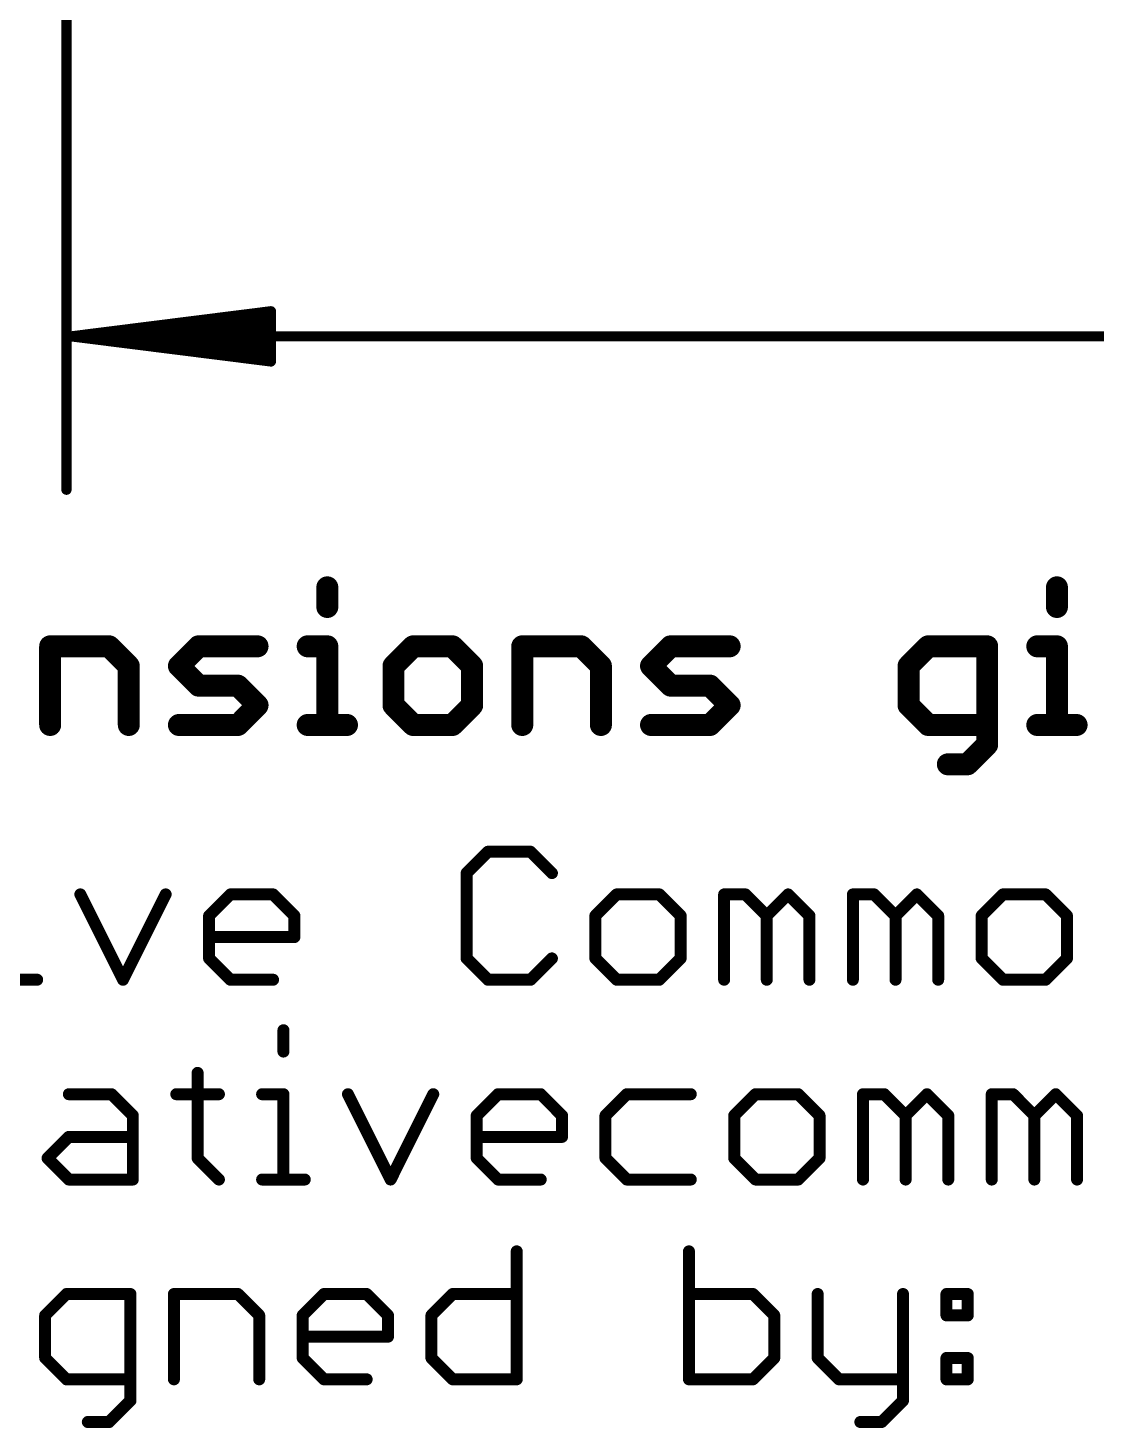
# Model space of a CAD drawing. Extents: x -38 to 69, y -24 to 44.
# Drawn here: x -0.49 to 13.09, y -24.04 to -6.24 of the extents above; entities that cross this region are included whole.
import ezdxf

# ---------------------------------------------------------------- set-up
doc = ezdxf.new("R2010")
doc.units = 0
doc.layers.add('47', color=253, linetype='CONTINUOUS')
doc.layers.add('51', color=53, linetype='CONTINUOUS')

msp = doc.modelspace()

# ---------------------------------------------------------------- linework, layer by layer
at = {"layer": '47'}
for points, const_width in [([(0, 0), (0, -12.11)], 0.13), ([(0.065, -10.16), (2.6, -9.8408)], 0.13), ([(2.6, -9.8408), (2.6, -10.4792)], 0.13), ([(0.065, -10.16), (2.6, -9.9)], 0.13), ([(0.065, -10.16), (2.6, -10.03)], 0.13), ([(0.065, -10.16), (34.225, -10.16)], 0.13), ([(2.6, -10.4792), (0.065, -10.16)], 0.13), ([(2.6, -10.29), (0.065, -10.16)], 0.13), ([(2.6, -10.42), (0.065, -10.16)], 0.13), ([(3.3169, -13.3504), (3.3169, -13.6004)], 0.2794), ([(12.5941, -13.3504), (12.5941, -13.6004)], 0.2794), ([(-0.2074, -15.1003), (-0.2074, -14.1004)], 0.2794), ([(-0.2074, -14.1004), (0.5425, -14.1004)], 0.2794), ([(0.5425, -14.1004), (0.7925, -14.3504)], 0.2794), ([(1.4298, -14.3504), (1.6797, -14.1004)], 0.2794), ([(1.6797, -14.1004), (2.4297, -14.1004)], 0.2794), ([(3.0669, -14.1004), (3.3169, -14.1004)], 0.2794), ([(3.3169, -14.1004), (3.3169, -15.1003)], 0.2794), ([(4.4083, -14.1004), (4.1584, -14.3504)], 0.2794), ([(4.9083, -14.1004), (4.4083, -14.1004)], 0.2794), ([(5.1583, -14.3504), (4.9083, -14.1004)], 0.2794), ([(5.7955, -15.1003), (5.7955, -14.1004)], 0.2794), ([(5.7955, -14.1004), (6.5455, -14.1004)], 0.2794), ([(6.5455, -14.1004), (6.7954, -14.3504)], 0.2794), ([(7.4327, -14.3504), (7.6826, -14.1004)], 0.2794), ([(7.6826, -14.1004), (8.4326, -14.1004)], 0.2794), ([(10.957, -14.1004), (10.707, -14.3504)], 0.2794), ([(11.7069, -14.1004), (10.957, -14.1004)], 0.2794), ([(11.7069, -15.3503), (11.7069, -14.1004)], 0.2794), ([(12.3441, -14.1004), (12.5941, -14.1004)], 0.2794), ([(12.5941, -14.1004), (12.5941, -15.1003)], 0.2794), ([(0.7925, -14.3504), (0.7925, -15.1003)], 0.2794), ([(1.6797, -14.6003), (1.4298, -14.3504)], 0.2794), ([(4.1584, -14.3504), (4.1584, -14.8503)], 0.2794), ([(5.1583, -14.8503), (5.1583, -14.3504)], 0.2794), ([(6.7954, -14.3504), (6.7954, -15.1003)], 0.2794), ([(7.6826, -14.6003), (7.4327, -14.3504)], 0.2794), ([(10.707, -14.3504), (10.707, -14.8503)], 0.2794), ([(2.1797, -14.6003), (1.6797, -14.6003)], 0.2794), ([(2.4297, -14.8503), (2.1797, -14.6003)], 0.2794), ([(8.1826, -14.6003), (7.6826, -14.6003)], 0.2794), ([(8.4326, -14.8503), (8.1826, -14.6003)], 0.2794), ([(2.1797, -15.1003), (2.4297, -14.8503)], 0.2794), ([(4.1584, -14.8503), (4.4083, -15.1003)], 0.2794), ([(4.9083, -15.1003), (5.1583, -14.8503)], 0.2794), ([(8.1826, -15.1003), (8.4326, -14.8503)], 0.2794), ([(10.707, -14.8503), (10.957, -15.1003)], 0.2794), ([(1.4298, -15.1003), (2.1797, -15.1003)], 0.2794), ([(3.0669, -15.1003), (3.5669, -15.1003)], 0.2794), ([(4.4083, -15.1003), (4.9083, -15.1003)], 0.2794), ([(7.4327, -15.1003), (8.1826, -15.1003)], 0.2794), ([(10.957, -15.1003), (11.7069, -15.1003)], 0.2794), ([(12.3441, -15.1003), (12.8441, -15.1003)], 0.2794), ([(11.4569, -15.6003), (11.7069, -15.3503)], 0.2794), ([(11.2069, -15.6003), (11.4569, -15.6003)], 0.2794)]:
    msp.add_lwpolyline(points, dxfattribs=dict(at, const_width=const_width))
for points, const_width in [([(2.6325, -9.8408, 1), (2.5675, -9.8408)], 0.065), ([(2.6041, -9.873, 1), (2.5959, -9.8085)], 0.065), ([(2.6033, -9.9323, 1), (2.5967, -9.8677)], 0.065), ([(2.6017, -10.0625, 1), (2.5983, -9.9975)], 0.065), ([(0.065, -10.1275, 1), (0.065, -10.1925)], 0.065), ([(0.0691, -10.1278, 1), (0.0609, -10.1922)], 0.065), ([(0.0633, -10.1275, 1), (0.0667, -10.1925)], 0.065), ([(0.0667, -10.1275, 1), (0.0633, -10.1925)], 0.065), ([(0.0683, -10.1277, 1), (0.0617, -10.1923)], 0.065), ([(0.0617, -10.1277, 1), (0.0683, -10.1923)], 0.065), ([(0.0609, -10.1278, 1), (0.0691, -10.1922)], 0.065), ([(2.5983, -10.3225, 1), (2.6017, -10.2575)], 0.065), ([(2.5675, -10.4792, 1), (2.6325, -10.4792)], 0.065), ([(2.5959, -10.5115, 1), (2.6041, -10.447)], 0.065), ([(2.5967, -10.4523, 1), (2.6033, -10.3877)], 0.065), ([(-0.0325, -12.11, 1), (0.0325, -12.11)], 0.065), ([(3.3867, -13.3504, 1), (3.247, -13.3504)], 0.1397), ([(12.664, -13.3504, 1), (12.5243, -13.3504)], 0.1397), ([(3.247, -13.6004, 1), (3.3867, -13.6004)], 0.1397), ([(12.5243, -13.6004, 1), (12.664, -13.6004)], 0.1397), ([(-0.2074, -14.0305, 1), (-0.2074, -14.1702)], 0.1397), ([(-0.1375, -14.1004, 1), (-0.2772, -14.1004)], 0.1397), ([(0.5919, -14.051, 1), (0.4932, -14.1498)], 0.1397), ([(0.5425, -14.1702, 1), (0.5425, -14.0305)], 0.1397), ([(1.6797, -14.0305, 1), (1.6797, -14.1702)], 0.1397), ([(1.7291, -14.1498, 1), (1.6303, -14.051)], 0.1397), ([(2.4297, -14.1702, 1), (2.4297, -14.0305)], 0.1397), ([(3.0669, -14.0305, 1), (3.0669, -14.1702)], 0.1397), ([(3.3867, -14.1004, 1), (3.247, -14.1004)], 0.1397), ([(3.3169, -14.1702, 1), (3.3169, -14.0305)], 0.1397), ([(4.4083, -14.0305, 1), (4.4083, -14.1702)], 0.1397), ([(4.4577, -14.1498, 1), (4.3589, -14.051)], 0.1397), ([(4.9577, -14.051, 1), (4.8589, -14.1498)], 0.1397), ([(4.9083, -14.1702, 1), (4.9083, -14.0305)], 0.1397), ([(5.7955, -14.0305, 1), (5.7955, -14.1702)], 0.1397), ([(5.8654, -14.1004, 1), (5.7257, -14.1004)], 0.1397), ([(6.5948, -14.051, 1), (6.4961, -14.1498)], 0.1397), ([(6.5455, -14.1702, 1), (6.5455, -14.0305)], 0.1397), ([(7.6826, -14.0305, 1), (7.6826, -14.1702)], 0.1397), ([(7.732, -14.1498, 1), (7.6333, -14.051)], 0.1397), ([(8.4326, -14.1702, 1), (8.4326, -14.0305)], 0.1397), ([(10.957, -14.0305, 1), (10.957, -14.1702)], 0.1397), ([(11.0064, -14.1498, 1), (10.9076, -14.051)], 0.1397), ([(11.7768, -14.1004, 1), (11.6371, -14.1004)], 0.1397), ([(11.7069, -14.1702, 1), (11.7069, -14.0305)], 0.1397), ([(12.3441, -14.0305, 1), (12.3441, -14.1702)], 0.1397), ([(12.664, -14.1004, 1), (12.5243, -14.1004)], 0.1397), ([(12.5941, -14.1702, 1), (12.5941, -14.0305)], 0.1397), ([(0.8624, -14.3504, 1), (0.7227, -14.3504)], 0.1397), ([(0.7431, -14.3998, 1), (0.8419, -14.301)], 0.1397), ([(1.4792, -14.301, 1), (1.3804, -14.3998)], 0.1397), ([(1.3804, -14.301, 1), (1.4792, -14.3998)], 0.1397), ([(4.2282, -14.3504, 1), (4.0885, -14.3504)], 0.1397), ([(4.109, -14.301, 1), (4.2077, -14.3998)], 0.1397), ([(5.2281, -14.3504, 1), (5.0884, -14.3504)], 0.1397), ([(5.1089, -14.3998, 1), (5.2077, -14.301)], 0.1397), ([(6.8653, -14.3504, 1), (6.7256, -14.3504)], 0.1397), ([(6.746, -14.3998, 1), (6.8448, -14.301)], 0.1397), ([(7.4821, -14.301, 1), (7.3833, -14.3998)], 0.1397), ([(7.3833, -14.301, 1), (7.4821, -14.3998)], 0.1397), ([(10.7768, -14.3504, 1), (10.6371, -14.3504)], 0.1397), ([(10.6576, -14.301, 1), (10.7564, -14.3998)], 0.1397), ([(1.6797, -14.5305, 1), (1.6797, -14.6702)], 0.1397), ([(1.6303, -14.6497, 1), (1.7291, -14.5509)], 0.1397), ([(2.2291, -14.5509, 1), (2.1303, -14.6497)], 0.1397), ([(2.1797, -14.6702, 1), (2.1797, -14.5305)], 0.1397), ([(7.6826, -14.5305, 1), (7.6826, -14.6702)], 0.1397), ([(7.6333, -14.6497, 1), (7.732, -14.5509)], 0.1397), ([(8.232, -14.5509, 1), (8.1332, -14.6497)], 0.1397), ([(8.1826, -14.6702, 1), (8.1826, -14.5305)], 0.1397), ([(2.3803, -14.8997, 1), (2.4791, -14.8009)], 0.1397), ([(2.4791, -14.8997, 1), (2.3803, -14.8009)], 0.1397), ([(4.2077, -14.8009, 1), (4.109, -14.8997)], 0.1397), ([(5.2077, -14.8997, 1), (5.1089, -14.8009)], 0.1397), ([(8.3832, -14.8997, 1), (8.482, -14.8009)], 0.1397), ([(8.482, -14.8997, 1), (8.3832, -14.8009)], 0.1397), ([(10.7564, -14.8009, 1), (10.6576, -14.8997)], 0.1397), ([(4.0885, -14.8503, 1), (4.2282, -14.8503)], 0.1397), ([(5.0884, -14.8503, 1), (5.2281, -14.8503)], 0.1397), ([(10.6371, -14.8503, 1), (10.7768, -14.8503)], 0.1397), ([(-0.2772, -15.1003, 1), (-0.1375, -15.1003)], 0.1397), ([(0.7227, -15.1003, 1), (0.8624, -15.1003)], 0.1397), ([(1.4298, -15.0305, 1), (1.4298, -15.1702)], 0.1397), ([(2.1303, -15.0509, 1), (2.2291, -15.1497)], 0.1397), ([(2.1797, -15.1702, 1), (2.1797, -15.0305)], 0.1397), ([(3.0669, -15.0305, 1), (3.0669, -15.1702)], 0.1397), ([(3.247, -15.1003, 1), (3.3867, -15.1003)], 0.1397), ([(3.5669, -15.1702, 1), (3.5669, -15.0305)], 0.1397), ([(4.4083, -15.0305, 1), (4.4083, -15.1702)], 0.1397), ([(4.3589, -15.1497, 1), (4.4577, -15.0509)], 0.1397), ([(4.8589, -15.0509, 1), (4.9577, -15.1497)], 0.1397), ([(4.9083, -15.1702, 1), (4.9083, -15.0305)], 0.1397), ([(5.7257, -15.1003, 1), (5.8654, -15.1003)], 0.1397), ([(6.7256, -15.1003, 1), (6.8653, -15.1003)], 0.1397), ([(7.4327, -15.0305, 1), (7.4327, -15.1702)], 0.1397), ([(8.1332, -15.0509, 1), (8.232, -15.1497)], 0.1397), ([(8.1826, -15.1702, 1), (8.1826, -15.0305)], 0.1397), ([(10.957, -15.0305, 1), (10.957, -15.1702)], 0.1397), ([(10.9076, -15.1497, 1), (11.0064, -15.0509)], 0.1397), ([(11.7069, -15.1702, 1), (11.7069, -15.0305)], 0.1397), ([(12.3441, -15.0305, 1), (12.3441, -15.1702)], 0.1397), ([(12.5243, -15.1003, 1), (12.664, -15.1003)], 0.1397), ([(12.8441, -15.1702, 1), (12.8441, -15.0305)], 0.1397), ([(11.6371, -15.3503, 1), (11.7768, -15.3503)], 0.1397), ([(11.7563, -15.3997, 1), (11.6575, -15.3009)], 0.1397), ([(11.2069, -15.5304, 1), (11.2069, -15.6701)], 0.1397), ([(11.4075, -15.5509, 1), (11.5063, -15.6497)], 0.1397), ([(11.4569, -15.6701, 1), (11.4569, -15.5304)], 0.1397)]:
    msp.add_lwpolyline(points, format="xyb", dxfattribs=dict(at, const_width=const_width))
at = {"layer": '51', "const_width": 0.1524}
for points in [[(5.3591, -16.7118), (5.088, -16.983)], [(5.9015, -16.7118), (5.3591, -16.7118)], [(6.1726, -16.983), (5.9015, -16.7118)], [(5.088, -16.983), (5.088, -18.0676)], [(0.1765, -17.2541), (0.7188, -18.3388)], [(0.7188, -18.3388), (1.2612, -17.2541)], [(1.8137, -17.5253), (2.0848, -17.2541)], [(2.0848, -17.2541), (2.6272, -17.2541)], [(2.6272, -17.2541), (2.8983, -17.5253)], [(6.9963, -17.2541), (6.7251, -17.5253)], [(7.5386, -17.2541), (6.9963, -17.2541)], [(7.8098, -17.5253), (7.5386, -17.2541)], [(8.3623, -18.3388), (8.3623, -17.2541)], [(8.3623, -17.2541), (8.6335, -17.2541)], [(8.6335, -17.2541), (8.9046, -17.5253)], [(8.9046, -17.5253), (9.1758, -17.2541)], [(9.1758, -17.2541), (9.447, -17.5253)], [(9.9995, -18.3388), (9.9995, -17.2541)], [(9.9995, -17.2541), (10.2706, -17.2541)], [(10.2706, -17.2541), (10.5418, -17.5253)], [(10.5418, -17.5253), (10.8129, -17.2541)], [(10.8129, -17.2541), (11.0841, -17.5253)], [(11.9078, -17.2541), (11.6366, -17.5253)], [(12.4501, -17.2541), (11.9078, -17.2541)], [(12.7213, -17.5253), (12.4501, -17.2541)], [(1.8137, -18.0676), (1.8137, -17.5253)], [(2.8983, -17.5253), (2.8983, -17.7965)], [(6.7251, -17.5253), (6.7251, -18.0676)], [(7.8098, -18.0676), (7.8098, -17.5253)], [(8.9046, -17.5253), (8.9046, -18.3388)], [(9.447, -17.5253), (9.447, -18.3388)], [(10.5418, -17.5253), (10.5418, -18.3388)], [(11.0841, -17.5253), (11.0841, -18.3388)], [(11.6366, -17.5253), (11.6366, -18.0676)], [(12.7213, -18.0676), (12.7213, -17.5253)], [(2.8983, -17.7965), (1.8137, -17.7965)], [(2.0848, -18.3388), (1.8137, -18.0676)], [(5.088, -18.0676), (5.3591, -18.3388)], [(5.9015, -18.3388), (6.1726, -18.0676)], [(6.7251, -18.0676), (6.9963, -18.3388)], [(7.5386, -18.3388), (7.8098, -18.0676)], [(11.6366, -18.0676), (11.9078, -18.3388)], [(12.4501, -18.3388), (12.7213, -18.0676)], [(-0.9149, -18.3388), (-0.3726, -18.3388)], [(2.6272, -18.3388), (2.0848, -18.3388)], [(5.3591, -18.3388), (5.9015, -18.3388)], [(6.9963, -18.3388), (7.5386, -18.3388)], [(11.9078, -18.3388), (12.4501, -18.3388)], [(2.759, -18.9806), (2.759, -19.2518)], [(1.6675, -19.523), (1.6675, -20.6076)], [(0.0304, -19.7941), (0.5727, -19.7941)], [(0.5727, -19.7941), (0.8439, -20.0653)], [(1.3964, -19.7941), (1.9387, -19.7941)], [(2.4878, -19.7941), (2.759, -19.7941)], [(2.759, -19.7941), (2.759, -20.8788)], [(3.5792, -19.7941), (4.1216, -20.8788)], [(4.1216, -20.8788), (4.6639, -19.7941)], [(5.2164, -20.0653), (5.4876, -19.7941)], [(5.4876, -19.7941), (6.0299, -19.7941)], [(6.0299, -19.7941), (6.301, -20.0653)], [(7.1247, -19.7941), (6.8535, -20.0653)], [(7.9382, -19.7941), (7.1247, -19.7941)], [(8.7619, -19.7941), (8.4907, -20.0653)], [(9.3042, -19.7941), (8.7619, -19.7941)], [(9.5754, -20.0653), (9.3042, -19.7941)], [(10.1279, -20.8788), (10.1279, -19.7941)], [(10.1279, -19.7941), (10.399, -19.7941)], [(10.399, -19.7941), (10.6702, -20.0653)], [(10.6702, -20.0653), (10.9413, -19.7941)], [(10.9413, -19.7941), (11.2125, -20.0653)], [(11.765, -20.8788), (11.765, -19.7941)], [(11.765, -19.7941), (12.0362, -19.7941)], [(12.0362, -19.7941), (12.3073, -20.0653)], [(12.3073, -20.0653), (12.5785, -19.7941)], [(12.5785, -19.7941), (12.8497, -20.0653)], [(0.8439, -20.0653), (0.8439, -20.8788)], [(5.2164, -20.6076), (5.2164, -20.0653)], [(6.301, -20.0653), (6.301, -20.3365)], [(6.8535, -20.0653), (6.8535, -20.6076)], [(8.4907, -20.0653), (8.4907, -20.6076)], [(9.5754, -20.6076), (9.5754, -20.0653)], [(10.6702, -20.0653), (10.6702, -20.8788)], [(11.2125, -20.0653), (11.2125, -20.8788)], [(12.3073, -20.0653), (12.3073, -20.8788)], [(12.8497, -20.0653), (12.8497, -20.8788)], [(-0.2408, -20.6076), (0.0304, -20.3365)], [(0.0304, -20.3365), (0.8439, -20.3365)], [(6.301, -20.3365), (5.2164, -20.3365)], [(0.0304, -20.8788), (-0.2408, -20.6076)], [(1.6675, -20.6076), (1.9387, -20.8788)], [(5.4876, -20.8788), (5.2164, -20.6076)], [(6.8535, -20.6076), (7.1247, -20.8788)], [(8.4907, -20.6076), (8.7619, -20.8788)], [(9.3042, -20.8788), (9.5754, -20.6076)], [(0.8439, -20.8788), (0.0304, -20.8788)], [(2.4878, -20.8788), (3.0301, -20.8788)], [(6.0299, -20.8788), (5.4876, -20.8788)], [(7.1247, -20.8788), (7.9382, -20.8788)], [(8.7619, -20.8788), (9.3042, -20.8788)], [(5.7252, -21.7918), (5.7252, -23.4188)], [(7.9149, -21.7918), (7.9149, -23.4188)], [(0.0003, -22.3341), (-0.2709, -22.6053)], [(0.8138, -22.3341), (0.0003, -22.3341)], [(0.8138, -23.69), (0.8138, -22.3341)], [(1.3663, -23.4188), (1.3663, -22.3341)], [(1.3663, -22.3341), (2.1798, -22.3341)], [(2.1798, -22.3341), (2.4509, -22.6053)], [(3.0034, -22.6053), (3.2746, -22.3341)], [(3.2746, -22.3341), (3.8169, -22.3341)], [(3.8169, -22.3341), (4.0881, -22.6053)], [(4.6406, -22.6053), (4.9117, -22.3341)], [(4.9117, -22.3341), (5.7252, -22.3341)], [(8.7284, -22.3341), (7.9149, -22.3341)], [(8.9995, -22.6053), (8.7284, -22.3341)], [(9.552, -22.3341), (9.552, -23.1476)], [(10.6367, -22.3341), (10.6367, -23.69)], [(11.1892, -22.3341), (11.4604, -22.3341)], [(11.1892, -22.6053), (11.1892, -22.3341)], [(11.4604, -22.3341), (11.4604, -22.6053)], [(-0.2709, -22.6053), (-0.2709, -23.1476)], [(2.4509, -22.6053), (2.4509, -23.4188)], [(3.0034, -23.1476), (3.0034, -22.6053)], [(4.0881, -22.6053), (4.0881, -22.8765)], [(4.6406, -23.1476), (4.6406, -22.6053)], [(8.9995, -23.1476), (8.9995, -22.6053)], [(11.4604, -22.6053), (11.1892, -22.6053)], [(4.0881, -22.8765), (3.0034, -22.8765)], [(-0.2709, -23.1476), (0.0003, -23.4188)], [(3.2746, -23.4188), (3.0034, -23.1476)], [(4.9117, -23.4188), (4.6406, -23.1476)], [(8.7284, -23.4188), (8.9995, -23.1476)], [(9.552, -23.1476), (9.8232, -23.4188)], [(11.1892, -23.1476), (11.4604, -23.1476)], [(11.1892, -23.4188), (11.1892, -23.1476)], [(11.4604, -23.1476), (11.4604, -23.4188)], [(0.0003, -23.4188), (0.8138, -23.4188)], [(3.8169, -23.4188), (3.2746, -23.4188)], [(5.7252, -23.4188), (4.9117, -23.4188)], [(7.9149, -23.4188), (8.7284, -23.4188)], [(9.8232, -23.4188), (10.6367, -23.4188)], [(11.4604, -23.4188), (11.1892, -23.4188)], [(0.5426, -23.9611), (0.8138, -23.69)], [(10.6367, -23.69), (10.3655, -23.9611)], [(0.2714, -23.9611), (0.5426, -23.9611)], [(10.3655, -23.9611), (10.0944, -23.9611)]]:
    msp.add_lwpolyline(points, dxfattribs=at)
at = {"layer": '51', "const_width": 0.0762}
for points in [[(5.3591, -16.6737, 1), (5.3591, -16.7499)], [(5.3861, -16.7388, 1), (5.3322, -16.6849)], [(5.9284, -16.6849, 1), (5.8745, -16.7388)], [(5.9015, -16.7499, 1), (5.9015, -16.6737)], [(5.1261, -16.983, 1), (5.0499, -16.983)], [(5.061, -16.956, 1), (5.1149, -17.0099)], [(6.1457, -17.0099, 1), (6.1996, -16.956)], [(0.2106, -17.2371, 1), (0.1424, -17.2712)], [(1.2952, -17.2712, 1), (1.2271, -17.2371)], [(2.0848, -17.216, 1), (2.0848, -17.2922)], [(2.1118, -17.2811, 1), (2.0579, -17.2272)], [(2.6541, -17.2272, 1), (2.6002, -17.2811)], [(2.6272, -17.2922, 1), (2.6272, -17.216)], [(6.9963, -17.216, 1), (6.9963, -17.2922)], [(7.0232, -17.2811, 1), (6.9694, -17.2272)], [(7.5656, -17.2272, 1), (7.5117, -17.2811)], [(7.5386, -17.2922, 1), (7.5386, -17.216)], [(8.4004, -17.2541, 1), (8.3242, -17.2541)], [(8.3623, -17.216, 1), (8.3623, -17.2922)], [(8.6604, -17.2272, 1), (8.6065, -17.2811)], [(8.6335, -17.2922, 1), (8.6335, -17.216)], [(9.2027, -17.2272, 1), (9.1488, -17.2811)], [(9.2027, -17.2811, 1), (9.1488, -17.2272)], [(10.0376, -17.2541, 1), (9.9614, -17.2541)], [(9.9995, -17.216, 1), (9.9995, -17.2922)], [(10.2976, -17.2272, 1), (10.2437, -17.2811)], [(10.2706, -17.2922, 1), (10.2706, -17.216)], [(10.8399, -17.2272, 1), (10.786, -17.2811)], [(10.8399, -17.2811, 1), (10.786, -17.2272)], [(11.9078, -17.216, 1), (11.9078, -17.2922)], [(11.9347, -17.2811, 1), (11.8808, -17.2272)], [(12.477, -17.2272, 1), (12.4232, -17.2811)], [(12.4501, -17.2922, 1), (12.4501, -17.216)], [(1.8518, -17.5253, 1), (1.7756, -17.5253)], [(1.7867, -17.4984, 1), (1.8406, -17.5522)], [(2.9364, -17.5253, 1), (2.8602, -17.5253)], [(2.8714, -17.5522, 1), (2.9253, -17.4984)], [(6.7632, -17.5253, 1), (6.687, -17.5253)], [(6.6982, -17.4984, 1), (6.7521, -17.5522)], [(7.8479, -17.5253, 1), (7.7717, -17.5253)], [(7.7829, -17.5522, 1), (7.8367, -17.4984)], [(8.9427, -17.5253, 1), (8.8665, -17.5253)], [(8.8777, -17.4984, 1), (8.9316, -17.5522)], [(8.8777, -17.5522, 1), (8.9316, -17.4984)], [(9.4851, -17.5253, 1), (9.4089, -17.5253)], [(9.42, -17.5522, 1), (9.4739, -17.4984)], [(10.5799, -17.5253, 1), (10.5037, -17.5253)], [(10.5148, -17.4984, 1), (10.5687, -17.5522)], [(10.5148, -17.5522, 1), (10.5687, -17.4984)], [(11.1222, -17.5253, 1), (11.046, -17.5253)], [(11.0572, -17.5522, 1), (11.1111, -17.4984)], [(11.6747, -17.5253, 1), (11.5985, -17.5253)], [(11.6097, -17.4984, 1), (11.6635, -17.5522)], [(12.7594, -17.5253, 1), (12.6832, -17.5253)], [(12.6943, -17.5522, 1), (12.7482, -17.4984)], [(1.8137, -17.7584, 1), (1.8137, -17.8346)], [(2.8602, -17.7965, 1), (2.9364, -17.7965)], [(2.8983, -17.8346, 1), (2.8983, -17.7584)], [(1.8406, -18.0407, 1), (1.7867, -18.0946)], [(1.7756, -18.0676, 1), (1.8518, -18.0676)], [(5.1149, -18.0407, 1), (5.061, -18.0946)], [(5.0499, -18.0676, 1), (5.1261, -18.0676)], [(6.1996, -18.0946, 1), (6.1457, -18.0407)], [(6.7521, -18.0407, 1), (6.6982, -18.0946)], [(6.687, -18.0676, 1), (6.7632, -18.0676)], [(7.7717, -18.0676, 1), (7.8479, -18.0676)], [(7.8367, -18.0946, 1), (7.7829, -18.0407)], [(11.6635, -18.0407, 1), (11.6097, -18.0946)], [(11.5985, -18.0676, 1), (11.6747, -18.0676)], [(12.6832, -18.0676, 1), (12.7594, -18.0676)], [(12.7482, -18.0946, 1), (12.6943, -18.0407)], [(-0.3726, -18.3769, 1), (-0.3726, -18.3007)], [(0.6848, -18.3218, 1), (0.7529, -18.3558)], [(0.6848, -18.3558, 1), (0.7529, -18.3218)], [(2.0848, -18.3007, 1), (2.0848, -18.3769)], [(2.0579, -18.3657, 1), (2.1118, -18.3119)], [(2.6272, -18.3769, 1), (2.6272, -18.3007)], [(5.3591, -18.3007, 1), (5.3591, -18.3769)], [(5.3322, -18.3657, 1), (5.3861, -18.3119)], [(5.8745, -18.3119, 1), (5.9284, -18.3657)], [(5.9015, -18.3769, 1), (5.9015, -18.3007)], [(6.9963, -18.3007, 1), (6.9963, -18.3769)], [(6.9694, -18.3657, 1), (7.0232, -18.3119)], [(7.5117, -18.3119, 1), (7.5656, -18.3657)], [(7.5386, -18.3769, 1), (7.5386, -18.3007)], [(8.3242, -18.3388, 1), (8.4004, -18.3388)], [(8.8665, -18.3388, 1), (8.9427, -18.3388)], [(9.4089, -18.3388, 1), (9.4851, -18.3388)], [(9.9614, -18.3388, 1), (10.0376, -18.3388)], [(10.5037, -18.3388, 1), (10.5799, -18.3388)], [(11.046, -18.3388, 1), (11.1222, -18.3388)], [(11.9078, -18.3007, 1), (11.9078, -18.3769)], [(11.8808, -18.3657, 1), (11.9347, -18.3119)], [(12.4232, -18.3119, 1), (12.477, -18.3657)], [(12.4501, -18.3769, 1), (12.4501, -18.3007)], [(2.7971, -18.9806, 1), (2.7209, -18.9806)], [(2.7209, -19.2518, 1), (2.7971, -19.2518)], [(1.7056, -19.523, 1), (1.6294, -19.523)], [(0.0304, -19.756, 1), (0.0304, -19.8322)], [(0.5996, -19.7672, 1), (0.5458, -19.8211)], [(0.5727, -19.8322, 1), (0.5727, -19.756)], [(1.3964, -19.756, 1), (1.3964, -19.8322)], [(1.9387, -19.8322, 1), (1.9387, -19.756)], [(2.4878, -19.756, 1), (2.4878, -19.8322)], [(2.7971, -19.7941, 1), (2.7209, -19.7941)], [(2.759, -19.8322, 1), (2.759, -19.756)], [(3.6133, -19.7771, 1), (3.5452, -19.8112)], [(4.698, -19.8112, 1), (4.6298, -19.7771)], [(5.4876, -19.756, 1), (5.4876, -19.8322)], [(5.5145, -19.8211, 1), (5.4606, -19.7672)], [(6.0568, -19.7672, 1), (6.0029, -19.8211)], [(6.0299, -19.8322, 1), (6.0299, -19.756)], [(7.1247, -19.756, 1), (7.1247, -19.8322)], [(7.1516, -19.8211, 1), (7.0978, -19.7672)], [(7.9382, -19.8322, 1), (7.9382, -19.756)], [(8.7619, -19.756, 1), (8.7619, -19.8322)], [(8.7888, -19.8211, 1), (8.7349, -19.7672)], [(9.3311, -19.7672, 1), (9.2773, -19.8211)], [(9.3042, -19.8322, 1), (9.3042, -19.756)], [(10.166, -19.7941, 1), (10.0898, -19.7941)], [(10.1279, -19.756, 1), (10.1279, -19.8322)], [(10.426, -19.7672, 1), (10.3721, -19.8211)], [(10.399, -19.8322, 1), (10.399, -19.756)], [(10.9683, -19.7672, 1), (10.9144, -19.8211)], [(10.9683, -19.8211, 1), (10.9144, -19.7672)], [(11.8031, -19.7941, 1), (11.7269, -19.7941)], [(11.765, -19.756, 1), (11.765, -19.8322)], [(12.0631, -19.7672, 1), (12.0092, -19.8211)], [(12.0362, -19.8322, 1), (12.0362, -19.756)], [(12.6054, -19.7672, 1), (12.5516, -19.8211)], [(12.6054, -19.8211, 1), (12.5516, -19.7672)], [(0.882, -20.0653, 1), (0.8058, -20.0653)], [(0.8169, -20.0922, 1), (0.8708, -20.0384)], [(5.2545, -20.0653, 1), (5.1783, -20.0653)], [(5.1894, -20.0384, 1), (5.2433, -20.0922)], [(6.3391, -20.0653, 1), (6.2629, -20.0653)], [(6.2741, -20.0922, 1), (6.328, -20.0384)], [(6.8916, -20.0653, 1), (6.8154, -20.0653)], [(6.8266, -20.0384, 1), (6.8805, -20.0922)], [(8.5288, -20.0653, 1), (8.4526, -20.0653)], [(8.4638, -20.0384, 1), (8.5176, -20.0922)], [(9.6135, -20.0653, 1), (9.5373, -20.0653)], [(9.5484, -20.0922, 1), (9.6023, -20.0384)], [(10.7083, -20.0653, 1), (10.6321, -20.0653)], [(10.6432, -20.0384, 1), (10.6971, -20.0922)], [(10.6432, -20.0922, 1), (10.6971, -20.0384)], [(11.2506, -20.0653, 1), (11.1744, -20.0653)], [(11.1856, -20.0922, 1), (11.2395, -20.0384)], [(12.3454, -20.0653, 1), (12.2692, -20.0653)], [(12.2804, -20.0384, 1), (12.3343, -20.0922)], [(12.2804, -20.0922, 1), (12.3343, -20.0384)], [(12.8878, -20.0653, 1), (12.8116, -20.0653)], [(12.8227, -20.0922, 1), (12.8766, -20.0384)], [(0.0304, -20.2984, 1), (0.0304, -20.3746)], [(0.0573, -20.3634, 1), (0.0034, -20.3095)], [(0.8439, -20.3746, 1), (0.8439, -20.2984)], [(5.2164, -20.2984, 1), (5.2164, -20.3746)], [(6.301, -20.3746, 1), (6.301, -20.2984)], [(6.2629, -20.3365, 1), (6.3391, -20.3365)], [(-0.2139, -20.5807, 1), (-0.2677, -20.6346)], [(-0.2677, -20.5807, 1), (-0.2139, -20.6346)], [(1.6945, -20.5807, 1), (1.6406, -20.6346)], [(1.6294, -20.6076, 1), (1.7056, -20.6076)], [(5.2433, -20.5807, 1), (5.1894, -20.6346)], [(5.1783, -20.6076, 1), (5.2545, -20.6076)], [(6.8805, -20.5807, 1), (6.8266, -20.6346)], [(6.8154, -20.6076, 1), (6.8916, -20.6076)], [(8.5176, -20.5807, 1), (8.4638, -20.6346)], [(8.4526, -20.6076, 1), (8.5288, -20.6076)], [(9.5373, -20.6076, 1), (9.6135, -20.6076)], [(9.6023, -20.6346, 1), (9.5484, -20.5807)], [(0.0304, -20.8407, 1), (0.0304, -20.9169)], [(0.0034, -20.9057, 1), (0.0573, -20.8519)], [(0.8439, -20.9169, 1), (0.8439, -20.8407)], [(1.9117, -20.9057, 1), (1.9656, -20.8519)], [(2.4878, -20.8407, 1), (2.4878, -20.9169)], [(3.0301, -20.9169, 1), (3.0301, -20.8407)], [(5.4876, -20.8407, 1), (5.4876, -20.9169)], [(5.4606, -20.9057, 1), (5.5145, -20.8519)], [(6.0299, -20.9169, 1), (6.0299, -20.8407)], [(7.1247, -20.8407, 1), (7.1247, -20.9169)], [(7.0978, -20.9057, 1), (7.1516, -20.8519)], [(7.9382, -20.9169, 1), (7.9382, -20.8407)], [(8.7619, -20.8407, 1), (8.7619, -20.9169)], [(8.7349, -20.9057, 1), (8.7888, -20.8519)], [(9.2773, -20.8519, 1), (9.3311, -20.9057)], [(9.3042, -20.9169, 1), (9.3042, -20.8407)], [(0.8058, -20.8788, 1), (0.882, -20.8788)], [(2.7209, -20.8788, 1), (2.7971, -20.8788)], [(4.0875, -20.8618, 1), (4.1556, -20.8958)], [(4.0875, -20.8958, 1), (4.1556, -20.8618)], [(10.0898, -20.8788, 1), (10.166, -20.8788)], [(10.6321, -20.8788, 1), (10.7083, -20.8788)], [(11.1744, -20.8788, 1), (11.2506, -20.8788)], [(11.7269, -20.8788, 1), (11.8031, -20.8788)], [(12.2692, -20.8788, 1), (12.3454, -20.8788)], [(12.8116, -20.8788, 1), (12.8878, -20.8788)], [(5.7633, -21.7918, 1), (5.6871, -21.7918)], [(7.953, -21.7918, 1), (7.8768, -21.7918)], [(0.0003, -22.296, 1), (0.0003, -22.3722)], [(0.0272, -22.3611, 1), (-0.0267, -22.3072)], [(0.8519, -22.3341, 1), (0.7757, -22.3341)], [(0.8138, -22.3722, 1), (0.8138, -22.296)], [(1.4044, -22.3341, 1), (1.3282, -22.3341)], [(1.3663, -22.296, 1), (1.3663, -22.3722)], [(2.2067, -22.3072, 1), (2.1528, -22.3611)], [(2.1798, -22.3722, 1), (2.1798, -22.296)], [(3.2746, -22.296, 1), (3.2746, -22.3722)], [(3.3015, -22.3611, 1), (3.2476, -22.3072)], [(3.8439, -22.3072, 1), (3.79, -22.3611)], [(3.8169, -22.3722, 1), (3.8169, -22.296)], [(4.9117, -22.296, 1), (4.9117, -22.3722)], [(4.9387, -22.3611, 1), (4.8848, -22.3072)], [(5.7252, -22.3722, 1), (5.7252, -22.296)], [(7.9149, -22.296, 1), (7.9149, -22.3722)], [(8.7553, -22.3072, 1), (8.7014, -22.3611)], [(8.7284, -22.3722, 1), (8.7284, -22.296)], [(9.5901, -22.3341, 1), (9.5139, -22.3341)], [(10.6748, -22.3341, 1), (10.5986, -22.3341)], [(11.1892, -22.296, 1), (11.1892, -22.3722)], [(11.2273, -22.3341, 1), (11.1511, -22.3341)], [(11.4985, -22.3341, 1), (11.4223, -22.3341)], [(11.4604, -22.3722, 1), (11.4604, -22.296)], [(-0.2328, -22.6053, 1), (-0.309, -22.6053)], [(-0.2978, -22.5784, 1), (-0.244, -22.6322)], [(2.489, -22.6053, 1), (2.4128, -22.6053)], [(2.424, -22.6322, 1), (2.4779, -22.5784)], [(3.0415, -22.6053, 1), (2.9653, -22.6053)], [(2.9765, -22.5784, 1), (3.0304, -22.6322)], [(4.1262, -22.6053, 1), (4.05, -22.6053)], [(4.0611, -22.6322, 1), (4.115, -22.5784)], [(4.6787, -22.6053, 1), (4.6025, -22.6053)], [(4.6136, -22.5784, 1), (4.6675, -22.6322)], [(9.0376, -22.6053, 1), (8.9614, -22.6053)], [(8.9726, -22.6322, 1), (9.0265, -22.5784)], [(11.1892, -22.5672, 1), (11.1892, -22.6434)], [(11.1511, -22.6053, 1), (11.2273, -22.6053)], [(11.4223, -22.6053, 1), (11.4985, -22.6053)], [(11.4604, -22.6434, 1), (11.4604, -22.5672)], [(3.0034, -22.8384, 1), (3.0034, -22.9146)], [(4.05, -22.8765, 1), (4.1262, -22.8765)], [(4.0881, -22.9146, 1), (4.0881, -22.8384)], [(-0.244, -23.1207, 1), (-0.2978, -23.1746)], [(-0.309, -23.1476, 1), (-0.2328, -23.1476)], [(3.0304, -23.1207, 1), (2.9765, -23.1746)], [(2.9653, -23.1476, 1), (3.0415, -23.1476)], [(4.6675, -23.1207, 1), (4.6136, -23.1746)], [(4.6025, -23.1476, 1), (4.6787, -23.1476)], [(8.9614, -23.1476, 1), (9.0376, -23.1476)], [(9.0265, -23.1746, 1), (8.9726, -23.1207)], [(9.579, -23.1207, 1), (9.5251, -23.1746)], [(9.5139, -23.1476, 1), (9.5901, -23.1476)], [(11.1892, -23.1095, 1), (11.1892, -23.1857)], [(11.2273, -23.1476, 1), (11.1511, -23.1476)], [(11.4985, -23.1476, 1), (11.4223, -23.1476)], [(11.4604, -23.1857, 1), (11.4604, -23.1095)], [(0.0003, -23.3807, 1), (0.0003, -23.4569)], [(-0.0267, -23.4457, 1), (0.0272, -23.3919)], [(0.8138, -23.4569, 1), (0.8138, -23.3807)], [(1.3282, -23.4188, 1), (1.4044, -23.4188)], [(2.4128, -23.4188, 1), (2.489, -23.4188)], [(3.2746, -23.3807, 1), (3.2746, -23.4569)], [(3.2476, -23.4457, 1), (3.3015, -23.3919)], [(3.8169, -23.4569, 1), (3.8169, -23.3807)], [(4.9117, -23.3807, 1), (4.9117, -23.4569)], [(4.8848, -23.4457, 1), (4.9387, -23.3919)], [(5.6871, -23.4188, 1), (5.7633, -23.4188)], [(5.7252, -23.4569, 1), (5.7252, -23.3807)], [(7.9149, -23.3807, 1), (7.9149, -23.4569)], [(7.8768, -23.4188, 1), (7.953, -23.4188)], [(8.7014, -23.3919, 1), (8.7553, -23.4457)], [(8.7284, -23.4569, 1), (8.7284, -23.3807)], [(9.8232, -23.3807, 1), (9.8232, -23.4569)], [(9.7963, -23.4457, 1), (9.8501, -23.3919)], [(10.6367, -23.4569, 1), (10.6367, -23.3807)], [(11.1892, -23.3807, 1), (11.1892, -23.4569)], [(11.1511, -23.4188, 1), (11.2273, -23.4188)], [(11.4223, -23.4188, 1), (11.4985, -23.4188)], [(11.4604, -23.4569, 1), (11.4604, -23.3807)], [(0.7757, -23.69, 1), (0.8519, -23.69)], [(0.8407, -23.7169, 1), (0.7868, -23.663)], [(10.5986, -23.69, 1), (10.6748, -23.69)], [(10.6636, -23.7169, 1), (10.6098, -23.663)], [(0.2714, -23.923, 1), (0.2714, -23.9992)], [(0.5157, -23.9342, 1), (0.5695, -23.9881)], [(0.5426, -23.9992, 1), (0.5426, -23.923)], [(10.0944, -23.923, 1), (10.0944, -23.9992)], [(10.3386, -23.9342, 1), (10.3925, -23.9881)], [(10.3655, -23.9992, 1), (10.3655, -23.923)]]:
    msp.add_lwpolyline(points, format="xyb", dxfattribs=at)

doc.saveas('drawing.dxf')
